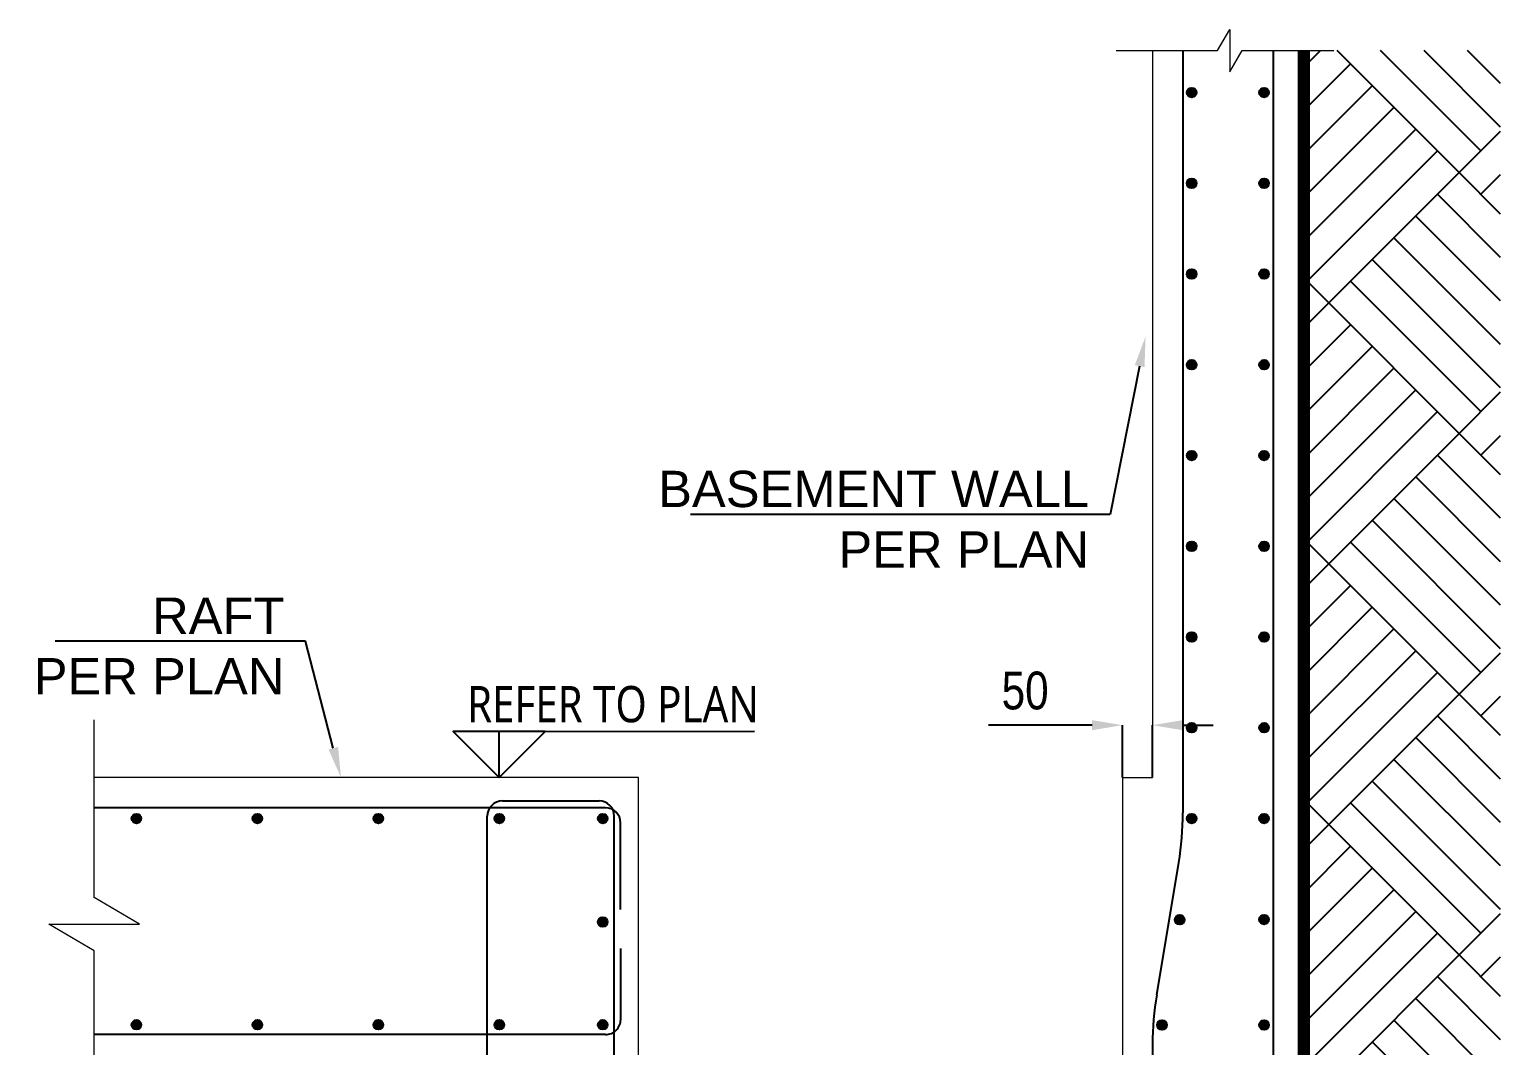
# Model space of a CAD drawing. Header units: millimetres. Extents: x 109938 to 146706, y 87118 to 119396.
# Drawn here: x 118762 to 121194, y 110631 to 112311 of the extents above; entities that cross this region are included whole.
import ezdxf
from ezdxf import colors
from ezdxf.entities.mleader import LeaderData, LeaderLine
from ezdxf.math import Vec2, Vec3

# ---------------------------------------------------------------- set-up
doc = ezdxf.new("R2010")
doc.units = ezdxf.units.MM
doc.header["$LTSCALE"] = 25
doc.header["$PDMODE"] = 35
doc.linetypes.add('Dash Dot 3_16_', pattern=[7.937500000000002, 4.762500000000001, -1.5875, 0, -1.5875])
doc.linetypes.add('Dot & Dashed', pattern=[8.937036832173666, 4.2333333333324, -2.351851851851333, 0, -2.351851646989934])
for name, color, linetype, lineweight in [('A-ANNO-DIMS', 211, 'Continuous', 9), ('A-FLOR-IDEN', 11, 'Continuous', 9), ('S-SLAB', 3, 'Continuous', 13)]:
    doc.layers.add(name, color=color, linetype=linetype, lineweight=lineweight)
for name, color, linetype in [('LOBBY.SECTIONS$0$S200G_ELEV_LVL', 7, 'Continuous'), ('REINF', 1, 'Continuous'), ('STR_COL_HATCH', 8, 'Continuous'), ('WATER PROOF', 1, 'Continuous')]:
    doc.layers.add(name, color=color, linetype=linetype)
doc.styles.add('GENERATED_STYLE_1', font='arial.ttf')
doc.styles.add('GENERATED_STYLE_3', font='trebuc.ttf', dxfattribs={"width": 0.78})
doc.styles.add('style1', font='arial.ttf', dxfattribs={"width": 0.8, "height": 62.5})
doc.dimstyles.new('D375', dxfattribs={"dimtxt": 62.5, "dimasz": 50, "dimexe": 0.18, "dimexo": 0.0625, "dimgap": 25, "dimtad": 1, "dimdec": 0, "dimzin": 0, "dimdsep": 46, "dimtxsty": 'style1', "dimcen": 0.09, "dimclrd": 256, "dimclre": 256, "dimclrt": 2, "dimadec": 0, "dimazin": 0, "dimtfac": 1, "dimtdec": 0, "dimtofl": 0, "dimtmove": 0, "dimatfit": 3, "dimfxl": 1, "dimtolj": 1, "dimtzin": 0, "dimarcsym": 0})

# ---------------------------------------------------------------- blocks, each defined once
blk = doc.blocks.new('*D51')
at = {"layer": 'A-ANNO-DIMS', "lineweight": -2, "transparency": 16777216}
for p, q in [((120519.1265381073, 111160.4775610827), (120347.6736049559, 111160.4775610827)), ((120569.1265381073, 111074.1360252171), (120569.1265381073, 111160.6575610827)), ((120619.1265381073, 111074.1360252171), (120619.1265381073, 111160.6575610827)), ((120669.1265381073, 111160.4775610827), (120719.1265381073, 111160.4775610827))]:
    blk.add_line(p, q, dxfattribs=at)
at = {"layer": 'A-ANNO-DIMS', "transparency": 16777216}
for points in [[(120519.1265381073, 111168.810894416), (120519.1265381073, 111152.1442277494), (120569.1265381073, 111160.4775610827)], [(120669.1265381073, 111168.810894416), (120669.1265381073, 111152.1442277494), (120619.1265381073, 111160.4775610827)]]:
    blk.add_solid(points, dxfattribs=at)
at = {"layer": 'Defpoints', "color": 0, "transparency": 16777216}
for p in [(120569.1265381073, 111160.4775610827), (120569.1265381073, 111074.0735252171), (120619.1265381073, 111074.0735252171)]:
    blk.add_point(p, dxfattribs=at)
at = {"layer": 'A-ANNO-DIMS', "color": 2, "transparency": 16777216, "insert": (120408.4000715316, 111217.3883728153), "char_height": 62.5, "attachment_point": 5, "style": 'style1'}
blk.add_mtext('\\A1;50', dxfattribs=at)

msp = doc.modelspace()

# ---------------------------------------------------------------- hatches: boundary and pattern name
at = {"layer": 'REINF', "transparency": 33554687}
h = msp.add_hatch(color=256, dxfattribs=at)
h.dxf.hatch_style = 1
edge = h.paths.add_edge_path()
edge.add_arc((120683.8423157792, 112206.2099695442), 8, 0, 360)
h = msp.add_hatch(color=256, dxfattribs=at)
h.dxf.hatch_style = 1
edge = h.paths.add_edge_path()
edge.add_arc((120803.5035636413, 112206.2099695442), 8, 0, 360)
h = msp.add_hatch(color=256, dxfattribs=at)
h.dxf.hatch_style = 1
edge = h.paths.add_edge_path()
edge.add_arc((120683.8423157792, 112056.2099695442), 8, 0, 360)
h = msp.add_hatch(color=256, dxfattribs=at)
h.dxf.hatch_style = 1
edge = h.paths.add_edge_path()
edge.add_arc((120803.5035636413, 112056.2099695442), 8, 0, 360)
h = msp.add_hatch(color=256, dxfattribs=at)
h.dxf.hatch_style = 1
edge = h.paths.add_edge_path()
edge.add_arc((120683.8423157792, 111906.2099695442), 8, 0, 360)
h = msp.add_hatch(color=256, dxfattribs=at)
h.dxf.hatch_style = 1
edge = h.paths.add_edge_path()
edge.add_arc((120803.5035636413, 111906.2099695442), 8, 0, 360)
h = msp.add_hatch(color=256, dxfattribs=at)
h.dxf.hatch_style = 1
edge = h.paths.add_edge_path()
edge.add_arc((120683.8423157792, 111756.2099695442), 8, 0, 360)
h = msp.add_hatch(color=256, dxfattribs=at)
h.dxf.hatch_style = 1
edge = h.paths.add_edge_path()
edge.add_arc((120803.5035636413, 111756.2099695442), 8, 0, 360)
h = msp.add_hatch(color=256, dxfattribs=at)
h.dxf.hatch_style = 1
edge = h.paths.add_edge_path()
edge.add_arc((120683.8423157792, 111606.2099695442), 8, 0, 360)
h = msp.add_hatch(color=256, dxfattribs=at)
h.dxf.hatch_style = 1
edge = h.paths.add_edge_path()
edge.add_arc((120803.5035636413, 111606.2099695442), 8, 0, 360)
h = msp.add_hatch(color=256, dxfattribs=at)
h.dxf.hatch_style = 1
edge = h.paths.add_edge_path()
edge.add_arc((120683.8423157792, 111456.2099695442), 8, 0, 360)
h = msp.add_hatch(color=256, dxfattribs=at)
h.dxf.hatch_style = 1
edge = h.paths.add_edge_path()
edge.add_arc((120803.5035636413, 111456.2099695442), 8, 0, 360)
h = msp.add_hatch(color=256, dxfattribs=at)
h.dxf.hatch_style = 1
edge = h.paths.add_edge_path()
edge.add_arc((120683.8423157792, 111306.2099695442), 8, 0, 360)
h = msp.add_hatch(color=256, dxfattribs=at)
h.dxf.hatch_style = 1
edge = h.paths.add_edge_path()
edge.add_arc((120803.5035636413, 111306.2099695442), 8, 0, 360)
h = msp.add_hatch(color=256, dxfattribs=at)
h.dxf.hatch_style = 1
edge = h.paths.add_edge_path()
edge.add_arc((120683.8423157792, 111156.2099695442), 8, 0, 360)
h = msp.add_hatch(color=256, dxfattribs=at)
h.dxf.hatch_style = 1
edge = h.paths.add_edge_path()
edge.add_arc((120803.5035636413, 111156.2099695442), 8, 0, 360)
h = msp.add_hatch(color=256, dxfattribs=at)
h.dxf.hatch_style = 1
edge = h.paths.add_edge_path()
edge.add_arc((118939.1038408017, 111006.2099695442), 8, 0, 360)
h = msp.add_hatch(color=256, dxfattribs=at)
h.dxf.hatch_style = 1
edge = h.paths.add_edge_path()
edge.add_arc((119139.1038408017, 111006.2099695442), 8, 0, 360)
h = msp.add_hatch(color=256, dxfattribs=at)
h.dxf.hatch_style = 1
edge = h.paths.add_edge_path()
edge.add_arc((119339.1038408017, 111006.2099695442), 8, 0, 360)
h = msp.add_hatch(color=256, dxfattribs=at)
h.dxf.hatch_style = 1
edge = h.paths.add_edge_path()
edge.add_arc((119539.1038408017, 111006.2099695442), 8, 0, 360)
h = msp.add_hatch(color=256, dxfattribs=at)
h.dxf.hatch_style = 1
edge = h.paths.add_edge_path()
edge.add_arc((119710.16263151, 111006.2099695442), 8, 0, 360)
h = msp.add_hatch(color=256, dxfattribs=at)
h.dxf.hatch_style = 1
edge = h.paths.add_edge_path()
edge.add_arc((120683.8423157792, 111006.2099695442), 8, 0, 360)
h = msp.add_hatch(color=256, dxfattribs=at)
h.dxf.hatch_style = 1
edge = h.paths.add_edge_path()
edge.add_arc((120803.5035636413, 111006.2099695442), 8, 0, 360)
h = msp.add_hatch(color=256, dxfattribs=at)
h.dxf.hatch_style = 1
edge = h.paths.add_edge_path()
edge.add_arc((119710.16263151, 110835.1593769192), 8, 0, 360)
h = msp.add_hatch(color=256, dxfattribs=at)
h.dxf.hatch_style = 1
edge = h.paths.add_edge_path()
edge.add_arc((120664.0249883625, 110838.8591695284), 8, 0, 360)
h = msp.add_hatch(color=256, dxfattribs=at)
h.dxf.hatch_style = 1
edge = h.paths.add_edge_path()
edge.add_arc((120803.5035636413, 110839.2308395836), 8, 0, 360)
h = msp.add_hatch(color=256, dxfattribs=at)
h.dxf.hatch_style = 1
edge = h.paths.add_edge_path()
edge.add_arc((118939.1038408017, 110665.2711041167), 8, 0, 360)
h = msp.add_hatch(color=256, dxfattribs=at)
h.dxf.hatch_style = 1
edge = h.paths.add_edge_path()
edge.add_arc((119139.1038408017, 110665.2711041167), 8, 0, 360)
h = msp.add_hatch(color=256, dxfattribs=at)
h.dxf.hatch_style = 1
edge = h.paths.add_edge_path()
edge.add_arc((119339.1038408017, 110665.2711041167), 8, 0, 360)
h = msp.add_hatch(color=256, dxfattribs=at)
h.dxf.hatch_style = 1
edge = h.paths.add_edge_path()
edge.add_arc((119539.1038408017, 110665.2711041167), 8, 0, 360)
h = msp.add_hatch(color=256, dxfattribs=at)
h.dxf.hatch_style = 1
edge = h.paths.add_edge_path()
edge.add_arc((119710.16263151, 110665.2711041167), 8, 0, 360)
h = msp.add_hatch(color=256, dxfattribs=at)
h.dxf.hatch_style = 1
edge = h.paths.add_edge_path()
edge.add_arc((120634.7495125733, 110664.9662319506), 8, 0, 360)
h = msp.add_hatch(color=256, dxfattribs=at)
h.dxf.hatch_style = 1
edge = h.paths.add_edge_path()
edge.add_arc((120803.5035636413, 110664.9662319506), 8, 0, 360)
at = {"layer": 'STR_COL_HATCH'}
h = msp.add_hatch(dxfattribs=at)
h.set_pattern_fill('AR-PARQ1', color=256, angle=45)
h.set_pattern_definition([(135, (0, 0), (-431.0522938113194, 0), [304.8, -304.8]), (135, (35.92102448427661, 35.92102448427661), (-431.0522938113194, 0), [304.8, -304.8]), (135, (71.84204896855323, 71.84204896855323), (-431.0522938113194, 0), [304.8, -304.8]), (135, (107.7630734528299, 107.7630734528299), (-431.0522938113194, 0), [304.8, -304.8]), (135, (143.6840979371065, 143.6840979371065), (-431.0522938113194, 0), [304.8, -304.8]), (135, (179.6051224213831, 179.6051224213831), (-431.0522938113194, 0), [304.8, -304.8]), (135, (215.5261469056597, 215.5261469056597), (-431.0522938113194, 0), [304.8, -304.8]), (45, (-215.5261469056597, 215.5261469056597), (431.0522938113194, 0), [304.8, -304.8]), (45, (-251.4471713899363, 251.4471713899363), (431.0522938113194, 0), [304.8, -304.8]), (45, (-287.3681958742129, 287.3681958742129), (431.0522938113194, 0), [304.8, -304.8]), (45, (-323.2892203584896, 323.2892203584896), (431.0522938113194, 0), [304.8, -304.8]), (45, (-359.2102448427661, 359.2102448427661), (431.0522938113194, 0), [304.8, -304.8]), (45, (-395.1312693270427, 395.1312693270427), (431.0522938113194, 0), [304.8, -304.8]), (45, (-431.0522938113194, 431.0522938113194), (431.0522938113194, 0), [304.8, -304.8])])
h.paths.add_polyline_path([(121194.4905951841, 112275.4693923566), (120869.1265381073, 112275.4693923566), (120869.1265381073, 109374.0735252171), (120919.1265381073, 109374.0735252171), (120919.1265381073, 109324.0735252171), (120919.1265381073, 109274.0735252171), (120919.1265381073, 109024.0735252171), (119419.1265381072, 109024.0735252171), (119419.1265381072, 109274.073525217), (119419.1265381072, 109324.073525217), (119419.1265381072, 109374.073525217), (119469.1265381073, 109374.073525217), (119469.1265381073, 110224.0735252172), (118869.1265381073, 110224.0735252172), (118869.1265381073, 108754.2761029899), (121194.4905951841, 108754.2761029899)])

# ---------------------------------------------------------------- linework, layer by layer
at = {"color": 1, "linetype": 'Continuous'}
msp.add_line((119538.8714390672, 111074.0735252171), (119538.8714390672, 111149.9770758083), dxfattribs=at)
at = {"color": 3, "linetype": 'Continuous'}
msp.add_lwpolyline([(119538.8714390672, 111074.0735252171), (119614.7749896583, 111149.9770758083), (119462.967888476, 111149.9770758083), (119538.8714390672, 111074.0735252171)], dxfattribs=at)
at = {"layer": 'LOBBY.SECTIONS$0$S200G_ELEV_LVL', "color": 3, "lineweight": -3}
msp.add_line((119614.6505906319, 111149.8526767819), (119961.0266637366, 111150.4006097186), dxfattribs=at)
at = {"layer": 'REINF'}
for p, q in [((120669.1265381073, 112275.4693923566), (120669.1265381073, 111015.4547903662)), ((120819.1265381073, 109505.5987446457), (120819.1265381073, 112275.4693923566)), ((119714.443843968, 111024.0735252171), (118869.1265381073, 111024.0735252171)), ((119544.1265381073, 111035.2593846235), (119704.1265381073, 111035.2593846235)), ((119519.1265381073, 109505.5987446457), (119519.1265381073, 111010.2593846235)), ((119729.1265381073, 109480.5987446456), (119729.1265381073, 111010.2593846235)), ((119739.443843968, 110855.9713084392), (119739.443843968, 110999.0735252171)), ((120625.9295761912, 110714.8917537207), (120662.3235000234, 110933.2552967135)), ((119739.6924963492, 110674.0735252171), (119739.6924963492, 110791.3812492791)), ((119714.6924963492, 110649.0735252171), (118869.1265381073, 110649.0735252171)), ((120619.1265381073, 110632.692260068), (120619.1265381073, 109505.5987446457))]:
    msp.add_line(p, q, dxfattribs=at)
for centre in [(120683.8423157792, 112206.2099695442), (120803.5035636413, 112206.2099695442), (120683.8423157792, 112056.2099695442), (120803.5035636413, 112056.2099695442), (120683.8423157792, 111906.2099695442), (120803.5035636413, 111906.2099695442), (120683.8423157792, 111756.2099695442), (120803.5035636413, 111756.2099695442), (120683.8423157792, 111606.2099695442), (120803.5035636413, 111606.2099695442), (120683.8423157792, 111456.2099695442), (120803.5035636413, 111456.2099695442), (120683.8423157792, 111306.2099695442), (120803.5035636413, 111306.2099695442), (120683.8423157792, 111156.2099695442), (120803.5035636413, 111156.2099695442), (118939.1038408017, 111006.2099695442), (119139.1038408017, 111006.2099695442), (119339.1038408017, 111006.2099695442), (119539.1038408017, 111006.2099695442), (119710.16263151, 111006.2099695442), (120683.8423157792, 111006.2099695442), (120803.5035636413, 111006.2099695442), (119710.16263151, 110835.1593769192), (120664.0249883625, 110838.8591695284), (120803.5035636413, 110839.2308395836), (118939.1038408017, 110665.2711041167), (119139.1038408017, 110665.2711041167), (119339.1038408017, 110665.2711041167), (119539.1038408017, 110665.2711041167), (119710.16263151, 110665.2711041167), (120634.7495125733, 110664.9662319506), (120803.5035636413, 110664.9662319506)]:
    msp.add_circle(centre, 8, dxfattribs=at)
for centre, radius, start, end in [((119544.1265381073, 111010.2593846235), 25, 90, 179.9999999999992), ((119704.1265381073, 111010.2593846235), 25, 0, 90), ((119714.443843968, 110999.0735252171), 25, 0, 89.99999999999899), ((120169.1265381073, 111015.4547903662), 500, 350.5376777919744, 6.997220299219736e-13), ((121119.1265381073, 110632.692260068), 500, 170.5376777919744, 180), ((119714.6924963492, 110674.0735252171), 25, 269.9999999999986, 0)]:
    msp.add_arc(centre, radius, start, end, dxfattribs=at)
at = {"layer": 'S-SLAB'}
for p, q in [((120619.1265381073, 112275.4693923566), (120619.1265381073, 111074.0735252171)), ((120869.1265381073, 111074.0735252171), (120869.1265381073, 112275.4693923566)), ((119769.1265381073, 111074.0735252171), (118869.1265381073, 111074.0735252171)), ((119769.1265381073, 109874.0735252171), (119769.1265381073, 111074.0735252171)), ((120569.1265381073, 111074.0735252171), (120569.1265381073, 109874.0735252171)), ((120569.1265381073, 111074.0735252171), (120619.1265381073, 111074.0735252171))]:
    msp.add_line(p, q, dxfattribs=at)
for points in [[(120558.6513690447, 112275.4693923566), (120726.3174458574, 112275.4693923566), (120746.8386997065, 112310.5163114973), (120746.8386997065, 112275.4693923566), (120746.8386997065, 112240.4224732158), (120767.3599535556, 112275.4693923566), (120918.6452170677, 112275.4693923566)], [(118869.1265381073, 110459.0876068836), (118869.1265381073, 110787.4861084763), (118794.0283282573, 110831.4588588843), (118869.1265381073, 110831.4588588843), (118944.2247479573, 110831.4588588843), (118869.1265381073, 110875.4316092923), (118869.1265381073, 111169.5304108321)]]:
    msp.add_lwpolyline(points, dxfattribs=at)
at = {"layer": 'WATER PROOF', "color": 1, "linetype": 'Dash Dot 3_16_', "const_width": 20}
msp.add_lwpolyline([(118869.1265381073, 110524.0735252171), (119469.1265381073, 110524.0735252171), (119469.1265381073, 109374.0735252171), (119419.1265381072, 109374.0735252171), (119419.1265381072, 109324.0735252171), (120919.1265381073, 109324.0735252171), (120919.1265381073, 109374.0735252171), (120869.1265381073, 109374.0735252171), (120869.1265381073, 111074.0735252171), (120869.1265381073, 112275.4693923566)], dxfattribs=at)

# ---------------------------------------------------------------- texts
at = {"layer": 'A-FLOR-IDEN', "linetype": 'Dot & Dashed', "lineweight": 0, "style": 'GENERATED_STYLE_3', "width": 0.85}
msp.add_text('REFER TO PLAN', height=60, dxfattribs=at).set_placement((119485.8274409714, 111165.2218316252))

# ---------------------------------------------------------------- dimensions: what is measured, and where the dimension line sits
at = {"layer": 'A-ANNO-DIMS'}
dim = msp.add_linear_dim(base=(120569.1265381073, 111160.4775610827), p1=(120619.1265381073, 111074.0735252171), p2=(120569.1265381073, 111074.0735252171), dimstyle='D375', dxfattribs=at)
dim.commit()
dim.dimension.update_dxf_attribs({"geometry": '*D51', "text_midpoint": (120408.4000715316, 111217.3883728153)})

# ---------------------------------------------------------------- leaders
ml = msp.add_multileader_mtext('Standard', dxfattribs=at)
ml.set_content('BASEMENT WALL\\PPER PLAN', color=256, style='GENERATED_STYLE_1')
ml.set_leader_properties()
ml.build(insert=Vec2(0, 0))
ml.multileader.update_dxf_attribs({"text_left_attachment_type": 6, "text_right_attachment_type": 6, "dogleg_length": 0.36, "arrow_head_size": 50})
ctx = ml.context
ctx.base_point, ctx.char_height, ctx.arrow_head_size, ctx.landing_gap_size, ctx.plane_origin = Vec3(119810.560883704, 111508.9564257148), 60, 50, 0.09, Vec3(120326.4591423107, 111783.0924103439)
ctx.left_attachment, ctx.right_attachment, ctx.text_align_type = 6, 6, 2
notes = []
notes.append((ctx, [(0, (1, 1, 0), (120549.0083830513, 111508.9564257148), (-1, 0), 34.76136019319472, [(1, [(120607.5314476984, 111802.9227196235)], 0, [])])]))
ctx.mtext.insert, ctx.mtext.width, ctx.mtext.alignment, ctx.mtext.flow_direction = Vec3(120514.1570228581, 111580.9564257148), 751.9785955104662, 3, 5
ml = msp.add_multileader_mtext('Standard', dxfattribs=at)
ml.set_content('RAFT\\PPER PLAN', color=256, style='GENERATED_STYLE_1')
ml.set_leader_properties()
ml.build(insert=Vec2(0, 0))
ml.multileader.update_dxf_attribs({"text_left_attachment_type": 6, "text_right_attachment_type": 6, "dogleg_length": 0.36, "arrow_head_size": 50})
ctx = ml.context
ctx.base_point, ctx.char_height, ctx.arrow_head_size, ctx.landing_gap_size, ctx.plane_origin = Vec3(118782.4378948608, 111299.4371134207), 60, 50, 0.09, Vec3(118996.0851302752, 111573.5730980499)
ctx.left_attachment, ctx.right_attachment, ctx.text_align_type = 6, 6, 2
notes.append((ctx, [(0, (1, 1, 0), (119218.6343710158, 111299.4371134207), (-1, 0), 34.76136019319472, [(1, [(119277.1574356628, 111074.0735252171)], 0, [])])]))
ctx.mtext.insert, ctx.mtext.width, ctx.mtext.alignment, ctx.mtext.flow_direction = Vec3(119183.7830108226, 111371.4371134207), 421.6556302503368, 3, 5
for ctx, leaders in notes:
    for number, flags, end, landing, length, lines in leaders:
        leader = LeaderData()
        leader.index, (leader.has_last_leader_line, leader.has_dogleg_vector, leader.attachment_direction) = number, flags
        leader.last_leader_point, leader.dogleg_vector, leader.dogleg_length = Vec3(end), Vec3(landing), length
        for number, points, colour, breaks in lines:
            line = LeaderLine()
            line.index, line.vertices, line.color, line.breaks = number, Vec3.list(points), colors.encode_raw_color(colour), breaks
            leader.lines.append(line)
        ctx.leaders.append(leader)

doc.saveas('drawing.dxf')
